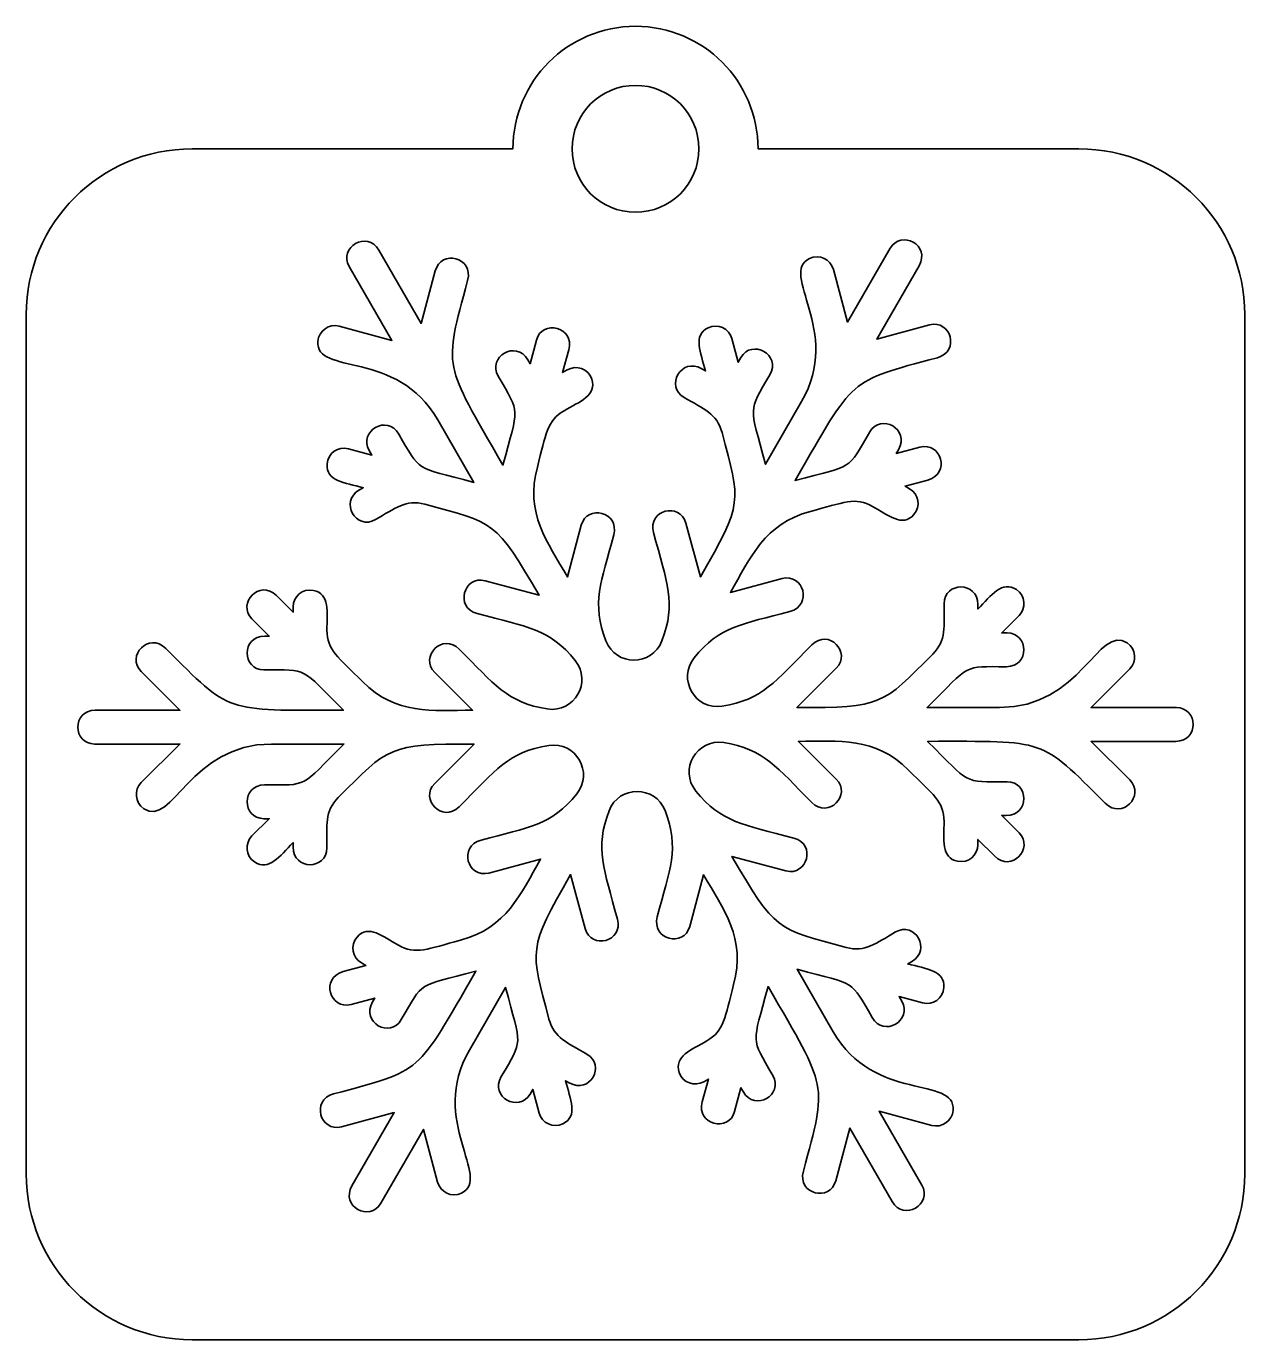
# Model space of a CAD drawing. Header units: inches. Extents: x 15.34 to 19.9, y -31.06 to -26.15.
import ezdxf

# ---------------------------------------------------------------- set-up
doc = ezdxf.new("R2010")
doc.units = ezdxf.units.IN
doc.header["$MEASUREMENT"] = 0
doc.layers.add('_U+0421_U+043B_U+043E_U+0439 2', color=7, linetype='Continuous')

msp = doc.modelspace()

# ---------------------------------------------------------------- linework, layer by layer
at = {"layer": '_U+0421_U+043B_U+043E_U+0439 2', "color": 242, "lineweight": 35, "true_color": 0xc1272d}
for points, knots in [([(19.2755, -26.6054), (19.2755, -26.6054), (18.0753, -26.6054), (18.0753, -26.6054), (18.0753, -26.3523), (17.8701, -26.1471), (17.617, -26.1471), (17.3639, -26.1471), (17.1587, -26.3523), (17.1587, -26.6054), (17.1587, -26.6054), (15.9585, -26.6054), (15.9585, -26.6054), (15.6162, -26.6054), (15.3386, -26.8829), (15.3386, -27.2252), (15.3386, -27.2252), (15.3386, -30.4392), (15.3386, -30.4392), (15.3386, -30.7815), (15.6162, -31.059), (15.9585, -31.059), (15.9585, -31.059), (19.2755, -31.059), (19.2755, -31.059), (19.6178, -31.059), (19.8954, -30.7815), (19.8954, -30.4392), (19.8954, -30.4392), (19.8954, -27.2252), (19.8954, -27.2252), (19.8954, -26.8829), (19.6178, -26.6054), (19.2755, -26.6054)], [0, 0, 0, 0, 1, 1, 1, 2, 2, 2, 3, 3, 3, 4, 4, 4, 5, 5, 5, 6, 6, 6, 7, 7, 7, 8, 8, 8, 9, 9, 9, 10, 10, 10, 11, 11, 11, 11]), ([(17.617, -26.3681), (17.748, -26.3681), (17.8543, -26.4743), (17.8543, -26.6054), (17.8543, -26.7364), (17.748, -26.8427), (17.617, -26.8427), (17.486, -26.8427), (17.3797, -26.7364), (17.3797, -26.6054), (17.3797, -26.4743), (17.486, -26.3681), (17.617, -26.3681)], [0, 0, 0, 0, 1, 1, 1, 2, 2, 2, 3, 3, 3, 4, 4, 4, 4]), ([(19.6373, -28.8212), (19.6373, -28.8212), (19.3209, -28.8212), (19.3209, -28.8212), (19.3209, -28.8212), (19.4653, -28.9657), (19.4653, -28.9657), (19.5236, -29.0241), (19.4367, -29.1157), (19.3735, -29.0525), (19.1284, -28.8074), (19.1579, -28.8212), (18.7093, -28.8212), (18.8718, -28.9837), (18.8383, -28.9722), (19.0066, -28.9722), (19.0895, -28.9722), (19.092, -29.0985), (19.003, -29.0985), (19.003, -29.0985), (18.9866, -29.0985), (18.9866, -29.0985), (18.9866, -29.0985), (19.0513, -29.1631), (19.0513, -29.1631), (19.1095, -29.2215), (19.0227, -29.3132), (18.9594, -29.2499), (18.9594, -29.2499), (18.8973, -29.1878), (18.8973, -29.1878), (18.8973, -29.1878), (18.8973, -29.2078), (18.8973, -29.2078), (18.8973, -29.2467), (18.862, -29.2775), (18.8217, -29.2697), (18.7588, -29.2577), (18.771, -29.187), (18.771, -29.1209), (18.771, -29.0469), (18.7285, -29.019), (18.6384, -28.9289), (18.5119, -28.8024), (18.377, -28.8212), (18.2264, -28.8213), (18.2264, -28.8213), (18.3679, -28.9627), (18.3679, -28.9627), (18.4261, -29.021), (18.3393, -29.1128), (18.276, -29.0494), (18.1466, -28.9201), (18.0971, -28.8496), (17.947, -28.8261), (17.846, -28.8103), (17.7783, -28.9275), (17.8426, -29.0071), (17.9385, -29.1259), (18.0205, -29.1323), (18.2095, -29.183), (18.2941, -29.2057), (18.2593, -29.3268), (18.1791, -29.3056), (18.1791, -29.3056), (17.9777, -29.2516), (17.9777, -29.2516), (18.1383, -29.5298), (18.1456, -29.5224), (18.4054, -29.592), (18.4752, -29.6107), (18.5169, -29.5761), (18.5895, -29.5342), (18.6612, -29.4927), (18.7265, -29.6009), (18.6496, -29.6453), (18.6496, -29.6453), (18.6353, -29.6536), (18.6353, -29.6536), (18.7046, -29.6721), (18.775, -29.6785), (18.7703, -29.7423), (18.7673, -29.7832), (18.7283, -29.8092), (18.6909, -29.7992), (18.6909, -29.7992), (18.6026, -29.7756), (18.6026, -29.7756), (18.6026, -29.7756), (18.6126, -29.7929), (18.6126, -29.7929), (18.6539, -29.8644), (18.546, -29.9302), (18.5021, -29.854), (18.4198, -29.7115), (18.4471, -29.7339), (18.2212, -29.6734), (18.2212, -29.6734), (18.3565, -29.9077), (18.3565, -29.9077), (18.5096, -30.1729), (18.8142, -30.0713), (18.8047, -30.2005), (18.8017, -30.2415), (18.7628, -30.2675), (18.7253, -30.2575), (18.7253, -30.2575), (18.528, -30.2046), (18.528, -30.2046), (18.528, -30.2046), (18.6874, -30.4807), (18.6874, -30.4807), (18.7287, -30.5522), (18.6208, -30.618), (18.5768, -30.5418), (18.5768, -30.5418), (18.4186, -30.2678), (18.4186, -30.2678), (18.4186, -30.2678), (18.3657, -30.4651), (18.3657, -30.4651), (18.3443, -30.5447), (18.2215, -30.5154), (18.2447, -30.429), (18.3344, -30.0942), (18.3372, -30.1267), (18.1128, -29.7382), (18.0534, -29.9601), (18.0466, -29.9253), (18.1307, -30.0711), (18.1721, -30.1429), (18.0641, -30.2082), (18.0196, -30.1312), (18.0196, -30.1312), (18.0114, -30.1169), (18.0114, -30.1169), (18.0114, -30.1169), (17.9877, -30.2052), (17.9877, -30.2052), (17.9663, -30.2849), (17.8435, -30.2555), (17.8666, -30.1691), (17.8666, -30.1691), (17.8894, -30.0842), (17.8894, -30.0842), (17.8894, -30.0842), (17.8721, -30.0942), (17.8721, -30.0942), (17.8384, -30.1137), (17.794, -30.0985), (17.7806, -30.0597), (17.7596, -29.9992), (17.827, -29.9745), (17.8842, -29.9414), (17.9483, -29.9044), (17.9512, -29.8536), (17.9841, -29.7306), (18.0304, -29.5578), (17.9466, -29.4503), (17.8713, -29.3199), (17.8713, -29.3199), (17.8196, -29.5132), (17.8196, -29.5132), (17.7982, -29.5928), (17.6753, -29.5635), (17.6985, -29.4769), (17.7459, -29.3), (17.7821, -29.2221), (17.7275, -29.0804), (17.6907, -28.985), (17.5553, -28.9851), (17.5185, -29.0805), (17.4636, -29.223), (17.499, -29.2971), (17.5496, -29.4862), (17.5723, -29.5708), (17.45, -29.6012), (17.4283, -29.5212), (17.4283, -29.5212), (17.3743, -29.3198), (17.3743, -29.3198), (17.2137, -29.5979), (17.2238, -29.6005), (17.2934, -29.8604), (17.3121, -29.9301), (17.3629, -29.949), (17.4354, -29.9909), (17.5073, -30.0323), (17.4462, -30.1429), (17.3692, -30.0985), (17.3692, -30.0985), (17.355, -30.0902), (17.355, -30.0902), (17.3736, -30.1595), (17.4033, -30.2237), (17.3457, -30.2515), (17.3087, -30.2694), (17.2668, -30.2486), (17.2567, -30.2112), (17.2567, -30.2112), (17.233, -30.1229), (17.233, -30.1229), (17.233, -30.1229), (17.223, -30.1402), (17.223, -30.1402), (17.1817, -30.2118), (17.0708, -30.1512), (17.1148, -30.0751), (17.1971, -29.9326), (17.1913, -29.9674), (17.1308, -29.7415), (17.1308, -29.7415), (16.9956, -29.9758), (16.9956, -29.9758), (16.8424, -30.241), (17.0827, -30.454), (16.966, -30.5104), (16.929, -30.5283), (16.8871, -30.5076), (16.877, -30.4701), (16.877, -30.4701), (16.8241, -30.2728), (16.8241, -30.2728), (16.8241, -30.2728), (16.6647, -30.5489), (16.6647, -30.5489), (16.6234, -30.6204), (16.5125, -30.5599), (16.5565, -30.4837), (16.5565, -30.4837), (16.7147, -30.2096), (16.7147, -30.2096), (16.7147, -30.2096), (16.5174, -30.2625), (16.5174, -30.2625), (16.4377, -30.2838), (16.4018, -30.1628), (16.4881, -30.1396), (16.823, -30.0499), (16.7962, -30.0685), (17.0205, -29.6801), (16.7986, -29.7395), (16.8253, -29.7162), (16.7411, -29.862), (16.6997, -29.9338), (16.589, -29.8728), (16.6335, -29.7958), (16.6335, -29.7958), (16.6417, -29.7816), (16.6417, -29.7816), (16.6417, -29.7816), (16.5534, -29.8052), (16.5534, -29.8052), (16.4738, -29.8265), (16.4378, -29.7055), (16.5242, -29.6823), (16.5242, -29.6823), (16.6091, -29.6596), (16.6091, -29.6596), (16.6091, -29.6596), (16.5917, -29.6496), (16.5917, -29.6496), (16.5581, -29.6301), (16.549, -29.5841), (16.5759, -29.5531), (16.6178, -29.5047), (16.6729, -29.5506), (16.7301, -29.5837), (16.7943, -29.6207), (16.8397, -29.5978), (16.9627, -29.5648), (17.1355, -29.5185), (17.1867, -29.3922), (17.262, -29.2618), (17.262, -29.2618), (17.0687, -29.3136), (17.0687, -29.3136), (16.9891, -29.3349), (16.953, -29.2138), (17.0396, -29.1906), (17.2165, -29.1432), (17.3021, -29.1356), (17.3974, -29.0175), (17.4617, -28.9379), (17.3939, -28.8206), (17.2929, -28.8365), (17.142, -28.8602), (17.0955, -28.9279), (16.9571, -29.0663), (16.8952, -29.1283), (16.8077, -29.0375), (16.8661, -28.9787), (16.8661, -28.9787), (17.0136, -28.8313), (17.0136, -28.8313), (16.6924, -28.8313), (16.6952, -28.8413), (16.505, -29.0315), (16.4539, -29.0826), (16.463, -29.136), (16.463, -29.2198), (16.463, -29.3027), (16.3367, -29.3051), (16.3367, -29.2162), (16.3367, -29.2162), (16.3367, -29.1998), (16.3367, -29.1998), (16.286, -29.2505), (16.2452, -29.3083), (16.1923, -29.2724), (16.1584, -29.2493), (16.1554, -29.2025), (16.1828, -29.1751), (16.1828, -29.1751), (16.2474, -29.1105), (16.2474, -29.1105), (16.2474, -29.1105), (16.2274, -29.1105), (16.2274, -29.1105), (16.1448, -29.1105), (16.1418, -28.9842), (16.2297, -28.9842), (16.3942, -28.9842), (16.3612, -28.9966), (16.5266, -28.8313), (16.5266, -28.8313), (16.256, -28.8313), (16.256, -28.8313), (15.9498, -28.8313), (15.8855, -29.1459), (15.7783, -29.073), (15.7444, -29.0499), (15.7413, -29.0032), (15.7687, -28.9757), (15.7687, -28.9757), (15.9131, -28.8313), (15.9131, -28.8313), (15.9131, -28.8313), (15.5943, -28.8313), (15.5943, -28.8313), (15.5117, -28.8313), (15.5087, -28.705), (15.5967, -28.705), (15.5967, -28.705), (15.9131, -28.705), (15.9131, -28.705), (15.9131, -28.705), (15.7687, -28.5605), (15.7687, -28.5605), (15.7104, -28.5022), (15.7973, -28.4105), (15.8605, -28.4737), (16.1056, -28.7189), (16.076, -28.705), (16.5247, -28.705), (16.3622, -28.5426), (16.3957, -28.554), (16.2274, -28.554), (16.1445, -28.554), (16.142, -28.4277), (16.2309, -28.4277), (16.2309, -28.4277), (16.2474, -28.4277), (16.2474, -28.4277), (16.2474, -28.4277), (16.1827, -28.3631), (16.1827, -28.3631), (16.1245, -28.3048), (16.2113, -28.2131), (16.2746, -28.2763), (16.2746, -28.2763), (16.3367, -28.3384), (16.3367, -28.3384), (16.3367, -28.3384), (16.3367, -28.3184), (16.3367, -28.3184), (16.3367, -28.2796), (16.372, -28.2488), (16.4123, -28.2565), (16.4752, -28.2686), (16.463, -28.3393), (16.463, -28.4054), (16.463, -28.4794), (16.5055, -28.5073), (16.5956, -28.5974), (16.7221, -28.7238), (16.857, -28.705), (17.0076, -28.705), (17.0076, -28.705), (16.8661, -28.5635), (16.8661, -28.5635), (16.8079, -28.5052), (16.8947, -28.4134), (16.958, -28.4768), (17.0876, -28.6063), (17.137, -28.6767), (17.287, -28.7001), (17.388, -28.716), (17.4557, -28.5987), (17.3914, -28.5191), (17.2955, -28.4003), (17.2135, -28.3939), (17.0245, -28.3433), (16.9399, -28.3206), (16.9747, -28.1995), (17.0549, -28.2206), (17.0549, -28.2206), (17.2563, -28.2746), (17.2563, -28.2746), (17.0957, -27.9965), (17.0884, -28.0039), (16.8286, -27.9343), (16.7588, -27.9156), (16.7171, -27.9502), (16.6445, -27.992), (16.5728, -28.0335), (16.5075, -27.9253), (16.5844, -27.8809), (16.5844, -27.8809), (16.5987, -27.8727), (16.5987, -27.8727), (16.5294, -27.8541), (16.459, -27.8477), (16.4637, -27.784), (16.4667, -27.743), (16.5057, -27.7171), (16.5431, -27.727), (16.5431, -27.727), (16.6314, -27.7507), (16.6314, -27.7507), (16.6314, -27.7507), (16.6214, -27.7334), (16.6214, -27.7334), (16.5801, -27.6618), (16.688, -27.5961), (16.7319, -27.6722), (16.8142, -27.8147), (16.7869, -27.7924), (17.0128, -27.8529), (17.0128, -27.8529), (16.8775, -27.6186), (16.8775, -27.6186), (16.7244, -27.3534), (16.4198, -27.4549), (16.4293, -27.3257), (16.4323, -27.2848), (16.4712, -27.2588), (16.5087, -27.2687), (16.5087, -27.2687), (16.706, -27.3216), (16.706, -27.3216), (16.706, -27.3216), (16.5466, -27.0455), (16.5466, -27.0455), (16.5053, -26.974), (16.6132, -26.9082), (16.6572, -26.9844), (16.6572, -26.9844), (16.8154, -27.2585), (16.8154, -27.2585), (16.8154, -27.2585), (16.8683, -27.0611), (16.8683, -27.0611), (16.8897, -26.9815), (17.0125, -27.0109), (16.9893, -27.0972), (16.8996, -27.4321), (16.8969, -27.3996), (17.1212, -27.7881), (17.1806, -27.5662), (17.1874, -27.6009), (17.1033, -27.4551), (17.0619, -27.3834), (17.1699, -27.318), (17.2144, -27.3951), (17.2144, -27.3951), (17.2226, -27.4093), (17.2226, -27.4093), (17.2226, -27.4093), (17.2463, -27.321), (17.2463, -27.321), (17.2677, -27.2414), (17.3905, -27.2708), (17.3674, -27.3571), (17.3674, -27.3571), (17.3446, -27.442), (17.3446, -27.442), (17.3446, -27.442), (17.3619, -27.432), (17.3619, -27.432), (17.3956, -27.4125), (17.4399, -27.4277), (17.4534, -27.4665), (17.4744, -27.527), (17.407, -27.5518), (17.3498, -27.5848), (17.2857, -27.6218), (17.2828, -27.6726), (17.2499, -27.7957), (17.2036, -27.9684), (17.2874, -28.0759), (17.3627, -28.2063), (17.3627, -28.2063), (17.4144, -28.0131), (17.4144, -28.0131), (17.4358, -27.9335), (17.5587, -27.9627), (17.5355, -28.0493), (17.4881, -28.2262), (17.4519, -28.3042), (17.5065, -28.4458), (17.5433, -28.5412), (17.6787, -28.5412), (17.7155, -28.4458), (17.7704, -28.3033), (17.735, -28.2291), (17.6843, -28.04), (17.6617, -27.9554), (17.784, -27.9251), (17.8057, -28.0051), (17.8057, -28.0051), (17.8597, -28.2065), (17.8597, -28.2065), (18.0203, -27.9283), (18.0102, -27.9257), (17.9406, -27.6659), (17.9219, -27.5961), (17.8711, -27.5773), (17.7986, -27.5354), (17.7267, -27.494), (17.7878, -27.3833), (17.8648, -27.4278), (17.8648, -27.4278), (17.879, -27.436), (17.879, -27.436), (17.8604, -27.3668), (17.8307, -27.3025), (17.8883, -27.2747), (17.9253, -27.2569), (17.9672, -27.2777), (17.9773, -27.315), (17.9773, -27.315), (18.001, -27.4033), (18.001, -27.4033), (18.001, -27.4033), (18.011, -27.386), (18.011, -27.386), (18.0523, -27.3145), (18.1632, -27.375), (18.1192, -27.4512), (18.037, -27.5936), (18.0427, -27.5589), (18.1032, -27.7847), (18.1032, -27.7847), (18.2384, -27.5504), (18.2384, -27.5504), (18.3916, -27.2852), (18.1513, -27.0722), (18.268, -27.0158), (18.305, -26.998), (18.3469, -27.0187), (18.357, -27.0561), (18.357, -27.0561), (18.4099, -27.2535), (18.4099, -27.2535), (18.4099, -27.2535), (18.5693, -26.9774), (18.5693, -26.9774), (18.6106, -26.9058), (18.7215, -26.9664), (18.6775, -27.0425), (18.6775, -27.0425), (18.5193, -27.3166), (18.5193, -27.3166), (18.5193, -27.3166), (18.7166, -27.2637), (18.7166, -27.2637), (18.7963, -27.2424), (18.8322, -27.3635), (18.7459, -27.3866), (18.411, -27.4763), (18.4378, -27.4576), (18.2135, -27.8462), (18.4354, -27.7867), (18.4087, -27.81), (18.4929, -27.6642), (18.5343, -27.5925), (18.645, -27.6534), (18.6005, -27.7305), (18.6005, -27.7305), (18.5923, -27.7447), (18.5923, -27.7447), (18.5923, -27.7447), (18.6805, -27.721), (18.6805, -27.721), (18.7602, -27.6997), (18.7962, -27.8208), (18.7098, -27.8439), (18.7098, -27.8439), (18.6249, -27.8667), (18.6249, -27.8667), (18.6249, -27.8667), (18.6423, -27.8767), (18.6423, -27.8767), (18.6759, -27.8961), (18.685, -27.9421), (18.6581, -27.9732), (18.6162, -28.0216), (18.5611, -27.9756), (18.5038, -27.9426), (18.4397, -27.9056), (18.3943, -27.9285), (18.2712, -27.9614), (18.0985, -28.0077), (18.0473, -28.134), (17.972, -28.2645), (17.972, -28.2645), (18.1653, -28.2127), (18.1653, -28.2127), (18.2449, -28.1914), (18.281, -28.3124), (18.1944, -28.3356), (18.0178, -28.3829), (17.932, -28.3905), (17.8366, -28.5088), (17.7723, -28.5884), (17.8401, -28.7056), (17.9411, -28.6897), (18.092, -28.6661), (18.1385, -28.5983), (18.2769, -28.4599), (18.3388, -28.398), (18.4263, -28.4887), (18.3679, -28.5476), (18.3679, -28.5476), (18.2204, -28.695), (18.2204, -28.695), (18.5416, -28.695), (18.5388, -28.685), (18.729, -28.4947), (18.7801, -28.4437), (18.771, -28.3902), (18.771, -28.3065), (18.771, -28.2236), (18.8973, -28.2212), (18.8973, -28.31), (18.8973, -28.31), (18.8973, -28.3265), (18.8973, -28.3265), (18.948, -28.2758), (18.9888, -28.2179), (19.0417, -28.2539), (19.0756, -28.277), (19.0786, -28.3237), (19.0512, -28.3511), (19.0512, -28.3511), (18.9866, -28.4158), (18.9866, -28.4158), (18.9866, -28.4158), (19.0066, -28.4158), (19.0066, -28.4158), (19.0892, -28.4158), (19.0922, -28.5421), (19.0043, -28.5421), (18.8398, -28.5421), (18.8728, -28.5296), (18.7074, -28.695), (18.7074, -28.695), (18.9779, -28.695), (18.9779, -28.695), (19.2842, -28.695), (19.3485, -28.3804), (19.4557, -28.4532), (19.4896, -28.4763), (19.4927, -28.523), (19.4653, -28.5505), (19.4653, -28.5505), (19.3209, -28.695), (19.3209, -28.695), (19.3209, -28.695), (19.6397, -28.695), (19.6397, -28.695), (19.7223, -28.6949), (19.7253, -28.8212), (19.6373, -28.8212)], [0, 0, 0, 0, 1, 1, 1, 2, 2, 2, 3, 3, 3, 4, 4, 4, 5, 5, 5, 6, 6, 6, 7, 7, 7, 8, 8, 8, 9, 9, 9, 10, 10, 10, 11, 11, 11, 12, 12, 12, 13, 13, 13, 14, 14, 14, 15, 15, 15, 16, 16, 16, 17, 17, 17, 18, 18, 18, 19, 19, 19, 20, 20, 20, 21, 21, 21, 22, 22, 22, 23, 23, 23, 24, 24, 24, 25, 25, 25, 26, 26, 26, 27, 27, 27, 28, 28, 28, 29, 29, 29, 30, 30, 30, 31, 31, 31, 32, 32, 32, 33, 33, 33, 34, 34, 34, 35, 35, 35, 36, 36, 36, 37, 37, 37, 38, 38, 38, 39, 39, 39, 40, 40, 40, 41, 41, 41, 42, 42, 42, 43, 43, 43, 44, 44, 44, 45, 45, 45, 46, 46, 46, 47, 47, 47, 48, 48, 48, 49, 49, 49, 50, 50, 50, 51, 51, 51, 52, 52, 52, 53, 53, 53, 54, 54, 54, 55, 55, 55, 56, 56, 56, 57, 57, 57, 58, 58, 58, 59, 59, 59, 60, 60, 60, 61, 61, 61, 62, 62, 62, 63, 63, 63, 64, 64, 64, 65, 65, 65, 66, 66, 66, 67, 67, 67, 68, 68, 68, 69, 69, 69, 70, 70, 70, 71, 71, 71, 72, 72, 72, 73, 73, 73, 74, 74, 74, 75, 75, 75, 76, 76, 76, 77, 77, 77, 78, 78, 78, 79, 79, 79, 80, 80, 80, 81, 81, 81, 82, 82, 82, 83, 83, 83, 84, 84, 84, 85, 85, 85, 86, 86, 86, 87, 87, 87, 88, 88, 88, 89, 89, 89, 90, 90, 90, 91, 91, 91, 92, 92, 92, 93, 93, 93, 94, 94, 94, 95, 95, 95, 96, 96, 96, 97, 97, 97, 98, 98, 98, 99, 99, 99, 100, 100, 100, 101, 101, 101, 102, 102, 102, 103, 103, 103, 104, 104, 104, 105, 105, 105, 106, 106, 106, 107, 107, 107, 108, 108, 108, 109, 109, 109, 110, 110, 110, 111, 111, 111, 112, 112, 112, 113, 113, 113, 114, 114, 114, 115, 115, 115, 116, 116, 116, 117, 117, 117, 118, 118, 118, 119, 119, 119, 120, 120, 120, 121, 121, 121, 122, 122, 122, 123, 123, 123, 124, 124, 124, 125, 125, 125, 126, 126, 126, 127, 127, 127, 128, 128, 128, 129, 129, 129, 130, 130, 130, 131, 131, 131, 132, 132, 132, 133, 133, 133, 134, 134, 134, 135, 135, 135, 136, 136, 136, 137, 137, 137, 138, 138, 138, 139, 139, 139, 140, 140, 140, 141, 141, 141, 142, 142, 142, 143, 143, 143, 144, 144, 144, 145, 145, 145, 146, 146, 146, 147, 147, 147, 148, 148, 148, 149, 149, 149, 150, 150, 150, 151, 151, 151, 152, 152, 152, 153, 153, 153, 154, 154, 154, 155, 155, 155, 156, 156, 156, 157, 157, 157, 158, 158, 158, 159, 159, 159, 160, 160, 160, 161, 161, 161, 162, 162, 162, 163, 163, 163, 164, 164, 164, 165, 165, 165, 166, 166, 166, 167, 167, 167, 168, 168, 168, 169, 169, 169, 170, 170, 170, 171, 171, 171, 172, 172, 172, 173, 173, 173, 174, 174, 174, 175, 175, 175, 176, 176, 176, 177, 177, 177, 178, 178, 178, 179, 179, 179, 180, 180, 180, 181, 181, 181, 182, 182, 182, 183, 183, 183, 184, 184, 184, 185, 185, 185, 186, 186, 186, 187, 187, 187, 188, 188, 188, 189, 189, 189, 190, 190, 190, 191, 191, 191, 192, 192, 192, 193, 193, 193, 194, 194, 194, 195, 195, 195, 196, 196, 196, 197, 197, 197, 198, 198, 198, 199, 199, 199, 200, 200, 200, 201, 201, 201, 202, 202, 202, 203, 203, 203, 204, 204, 204, 205, 205, 205, 206, 206, 206, 207, 207, 207, 208, 208, 208, 209, 209, 209, 210, 210, 210, 211, 211, 211, 212, 212, 212, 213, 213, 213, 214, 214, 214, 215, 215, 215, 216, 216, 216, 217, 217, 217, 218, 218, 218, 219, 219, 219, 220, 220, 220, 221, 221, 221, 222, 222, 222, 223, 223, 223, 224, 224, 224, 225, 225, 225, 226, 226, 226, 227, 227, 227, 228, 228, 228, 228])]:
    msp.add_open_spline(points, degree=3, knots=knots, dxfattribs=at)

doc.saveas('drawing.dxf')
